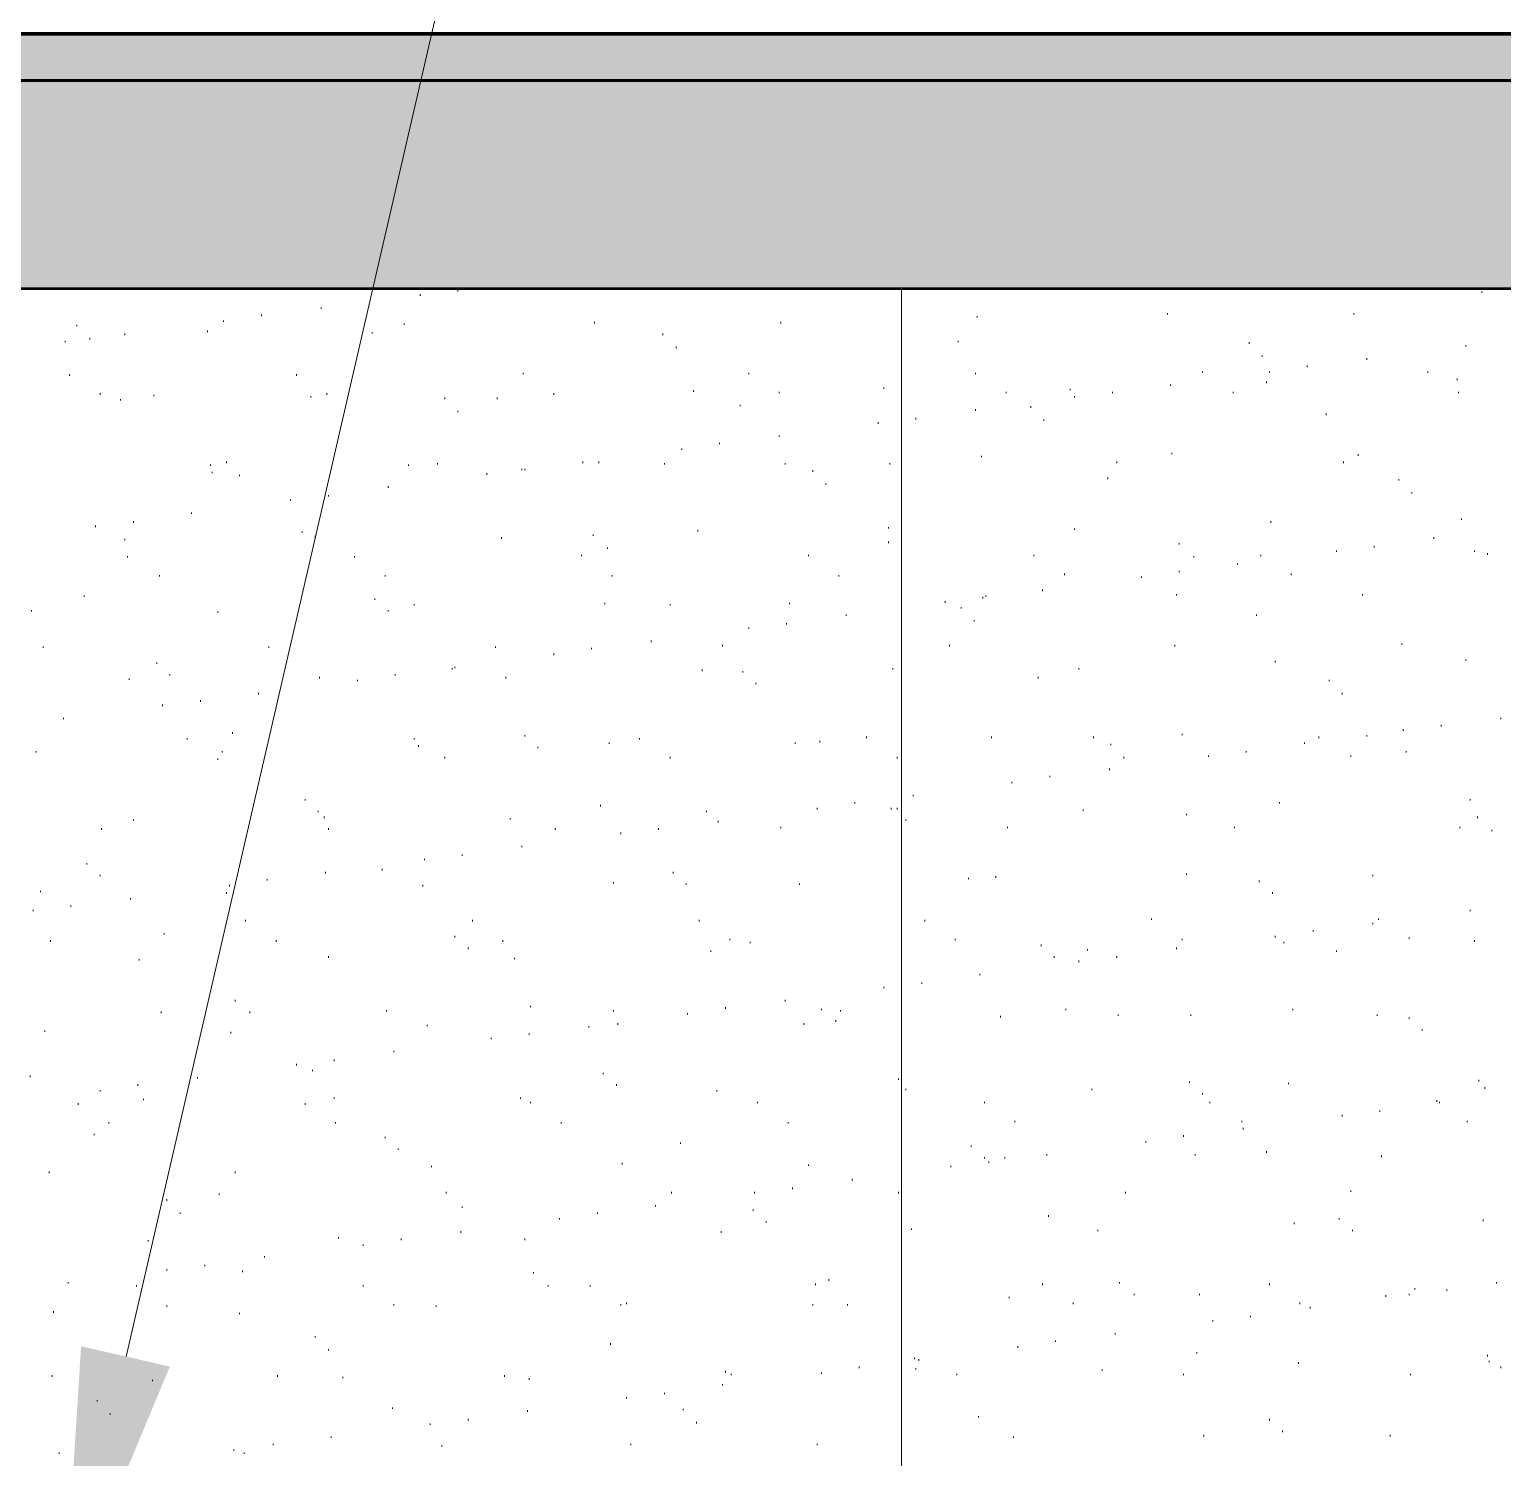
# Model space of a CAD drawing. Header units: inches. Extents: x 5 to 516, y -193 to 129.
# Drawn here: x 56.1 to 59.476, y -49.648 to -46.376 of the extents above; entities that cross this region are included whole.
import ezdxf

# ---------------------------------------------------------------- set-up
doc = ezdxf.new("R2010")
doc.units = ezdxf.units.IN
doc.header["$MEASUREMENT"] = 0
for name, color, linetype in [('Highlight', 210, 'Continuous'), ('PDF4_Geometry', 7, 'Continuous'), ('PDF4_Solid Fills', 7, 'Continuous')]:
    doc.layers.add(name, color=color, linetype=linetype)

msp = doc.modelspace()

# ---------------------------------------------------------------- hatches: boundary and pattern name
at = {"layer": 'PDF4_Solid Fills', "true_color": 0xb3b3b3, "transparency": 33554559}
for points in [[(48.845416, -46.4929831), (71.5387543, -46.4929831), (71.5387543, -46.5429787), (72.5987544, -46.5429787), (72.5987553, -46.4929831), (72.5987544, -46.4929787), (72.5987553, -46.3863164), (31.1987514, -46.3863164), (31.1987514, -46.5429787), (48.845416, -46.5429787)], [(52.2454178, -46.5429787), (66.0587522, -46.5429787), (66.0587522, -46.4929787), (48.8454203, -46.4929787), (48.8454203, -46.5429787)], [(48.8454203, -46.5429801), (48.8454203, -46.8129801), (48.8454203, -46.969646), (52.2454178, -46.969646), (66.0587522, -46.969646), (66.0587522, -46.8129801), (66.0587522, -46.5429801)]]:
    msp.add_hatch(color=253, dxfattribs=at).paths.add_polyline_path(points)

# ---------------------------------------------------------------- linework, layer by layer
at = {"layer": 'Highlight'}
msp.add_line((23.3720821, -46.4929787), (77.1258262, -46.4929787), dxfattribs=at)
at = {"layer": 'PDF4_Geometry', "lineweight": 15}
for points in [[(56.3220851, -49.416312), (57.6520852, -43.6596447), (58.2920852, -43.6596447)], [(56.9954182, -46.9863124), (56.9954182, -46.9829826)], [(57.0820881, -46.9763162), (57.0820881, -46.9729796)], [(58.0987508, -54.9496512), (58.0987508, -46.9696506)], [(59.4287544, -46.979646), (59.4287544, -46.9763162)], [(56.7687539, -47.0163146), (56.7687539, -47.0129779)], [(56.2087496, -47.0563129), (56.2087496, -47.0529831)], [(56.5454195, -47.0463167), (56.5454195, -47.0429801)], [(56.6320826, -47.0329839), (56.6320826, -47.0296473)], [(56.9587496, -47.0529831), (56.9587496, -47.0496465)], [(57.3954223, -47.0496465), (57.3954223, -47.0463167)], [(57.8220852, -47.0496465), (57.8220852, -47.0463167)], [(58.2720839, -47.0363137), (58.2720839, -47.0329839)], [(58.7087498, -47.0296473), (58.7087498, -47.0263107)], [(59.1354195, -47.0296473), (59.1354195, -47.0263107)], [(56.182084, -47.0929815), (56.182084, -47.0896449)], [(56.2387517, -47.0863151), (56.2387517, -47.0829785)], [(56.3187553, -47.0763121), (56.3187553, -47.0729823)], [(56.508751, -47.0696457), (56.508751, -47.0663159)], [(56.8854193, -47.0729823), (56.8854193, -47.0696457)], [(57.552086, -47.0763121), (57.552086, -47.0729823)], [(58.2287557, -47.0929815), (58.2287557, -47.0896449)], [(57.5820882, -47.1063143), (57.5820882, -47.1029777)], [(58.8954224, -47.0963113), (58.8954224, -47.0929815)], [(58.9254178, -47.1263135), (58.9254178, -47.1229837)], [(59.3920859, -47.1029777), (59.3920859, -47.0996479)], [(58.7887533, -47.162982), (58.7887533, -47.1596455)], [(58.9420872, -47.162982), (58.9420872, -47.1596455)], [(59.0287503, -47.1496492), (59.0287503, -47.1463127)], [(59.1654216, -47.1329798), (59.1654216, -47.1296501)], [(59.3054159, -47.162982), (59.3054159, -47.1596455)], [(56.1920869, -47.1696485), (56.1920869, -47.1663118)], [(56.7120862, -47.1696485), (56.7120862, -47.1663118)], [(57.2320854, -47.1663118), (57.2320854, -47.162982)], [(57.7487549, -47.1663118), (57.7487549, -47.162982)], [(58.2687541, -47.1663118), (58.2687541, -47.162982)], [(58.7154161, -47.1929774), (58.7154161, -47.1896476)], [(58.9354208, -47.186311), (58.9354208, -47.1829812)], [(59.3720867, -47.1796446), (59.3720867, -47.1763148)], [(56.2620875, -47.2129834), (56.2620875, -47.2096468)], [(56.3087523, -47.2263162), (56.3087523, -47.2229796)], [(56.3854192, -47.2163132), (56.3854192, -47.2129834)], [(56.7454182, -47.2196498), (56.7454182, -47.2163132)], [(56.7820868, -47.2129834), (56.7820868, -47.2096468)], [(57.052086, -47.2229796), (57.052086, -47.2196498)], [(57.1720879, -47.2229796), (57.1720879, -47.2196498)], [(57.302086, -47.2129834), (57.302086, -47.2096468)], [(57.6220866, -47.206317), (57.6220866, -47.2029804)], [(57.8187554, -47.2096468), (57.8187554, -47.206317)], [(58.0587524, -47.1996506), (58.0587524, -47.196314)], [(58.3387546, -47.2096468), (58.3387546, -47.206317)], [(58.4854221, -47.2029804), (58.4854221, -47.1996506)], [(58.4954183, -47.2196498), (58.4954183, -47.2163132)], [(58.5820883, -47.2096468), (58.5820883, -47.206317)], [(58.8587538, -47.2096468), (58.8587538, -47.206317)], [(59.3754165, -47.2096468), (59.3754165, -47.206317)], [(57.0820881, -47.2529818), (57.0820881, -47.2496452)], [(57.7287557, -47.239649), (57.7287557, -47.2363124)], [(58.2687541, -47.2496452), (58.2687541, -47.2463154)], [(58.3954224, -47.2429788), (58.3954224, -47.239649)], [(59.0720853, -47.2596482), (59.0720853, -47.2563116)], [(58.0454197, -47.2796474), (58.0454197, -47.2763107)], [(58.1320828, -47.2696444), (58.1320828, -47.2663146)], [(58.4254178, -47.272981), (58.4254178, -47.2696444)], [(57.6820841, -47.3263121), (57.6820841, -47.3229823)], [(57.8187554, -47.3096495), (57.8187554, -47.3063129)], [(57.5954209, -47.3396449), (57.5954209, -47.3363151)], [(58.2820869, -47.3563143), (58.2820869, -47.3529777)], [(58.7187528, -47.3496479), (58.7187528, -47.3463113)], [(59.1454225, -47.3529777), (59.1454225, -47.3496479)], [(56.5154174, -47.3763135), (56.5154174, -47.3729837)], [(56.5187539, -47.3929829), (56.5187539, -47.3896463)], [(56.5520859, -47.3696471), (56.5520859, -47.3663173)], [(56.5820881, -47.3996493), (56.5820881, -47.3963127)], [(56.9687526, -47.3763135), (56.9687526, -47.3729837)], [(57.0354166, -47.3729837), (57.0354166, -47.3696471)], [(57.1487521, -47.3963127), (57.1487521, -47.3929829)], [(57.2287556, -47.3863165), (57.2287556, -47.3829799)], [(57.235422, -47.3863165), (57.235422, -47.3829799)], [(57.3687499, -47.3696471), (57.3687499, -47.3663173)], [(57.4054185, -47.3696471), (57.4054185, -47.3663173)], [(57.5554158, -47.3729837), (57.5554158, -47.3696471)], [(57.8320882, -47.3729837), (57.8320882, -47.3696471)], [(57.8954224, -47.3896463), (57.8954224, -47.3863165)], [(58.0720852, -47.3729837), (58.0720852, -47.3696471)], [(58.5920845, -47.3696471), (58.5920845, -47.3663173)], [(59.1120837, -47.3696471), (59.1120837, -47.3663173)], [(56.9220878, -47.4263149), (56.9220878, -47.4229783)], [(57.9254178, -47.4196485), (57.9254178, -47.4163119)], [(58.5720852, -47.4063156), (58.5720852, -47.4029791)], [(59.238752, -47.4096455), (59.238752, -47.4063156)], [(56.6987534, -47.456317), (56.6987534, -47.4529804)], [(56.7854166, -47.446314), (56.7854166, -47.4429774)], [(59.2687541, -47.4396476), (59.2687541, -47.436311)], [(56.4720824, -47.4863124), (56.4720824, -47.4829826)], [(59.3820829, -47.4996452), (59.3820829, -47.4963154)], [(56.2520845, -47.5163146), (56.2520845, -47.512978)], [(56.3387545, -47.5063116), (56.3387545, -47.5029818)], [(56.725419, -47.5296474), (56.725419, -47.5263108)], [(57.6320827, -47.5263108), (57.6320827, -47.522981)], [(58.0687554, -47.5196444), (58.0687554, -47.5163146)], [(58.4954183, -47.522981), (58.4954183, -47.5196444)], [(58.945417, -47.5063116), (58.945417, -47.5029818)], [(56.3187553, -47.5463168), (56.3187553, -47.5429802)], [(56.7554212, -47.5396504), (56.7554212, -47.5363138)], [(57.1820841, -47.5429802), (57.1820841, -47.5396504)], [(57.3920857, -47.5363138), (57.3920857, -47.532984)], [(57.4254177, -47.5663159), (57.4254177, -47.5629794)], [(58.0687554, -47.5529832), (58.0687554, -47.5496465)], [(58.7354222, -47.5563129), (58.7354222, -47.5529832)], [(59.1820842, -47.5629794), (59.1820842, -47.5596495)], [(59.3187555, -47.5429802), (59.3187555, -47.5396504)], [(56.3254217, -47.5863152), (56.3254217, -47.5829785)], [(56.8454209, -47.5863152), (56.8454209, -47.5829785)], [(57.3654202, -47.5829785), (57.3654202, -47.5796487)], [(57.8854194, -47.5829785), (57.8854194, -47.5796487)], [(58.4020888, -47.5829785), (58.4020888, -47.5796487)], [(58.7687541, -47.5863152), (58.7687541, -47.5829785)], [(58.922088, -47.5829785), (58.922088, -47.5796487)], [(59.0954211, -47.5729823), (59.0954211, -47.5696458)], [(59.412085, -47.5729823), (59.412085, -47.5696458)], [(59.4420872, -47.5796487), (59.4420872, -47.5763122)], [(56.398752, -47.6296501), (56.398752, -47.6263135)], [(56.9154215, -47.6296501), (56.9154215, -47.6263135)], [(57.4354207, -47.6296501), (57.4354207, -47.6263135)], [(57.9554199, -47.6296501), (57.9554199, -47.6263135)], [(58.4720825, -47.6263135), (58.4720825, -47.6229837)], [(58.6487522, -47.6329799), (58.6487522, -47.6296501)], [(58.7354222, -47.6196471), (58.7354222, -47.6163173)], [(58.8687501, -47.6029777), (58.8687501, -47.5996479)], [(58.9920886, -47.6263135), (58.9920886, -47.6229837)], [(58.422088, -47.6629821), (58.422088, -47.6596455)], [(56.225419, -47.6763149), (56.225419, -47.6729783)], [(56.8920857, -47.6829813), (56.8920857, -47.6796447)], [(56.9820854, -47.6963141), (56.9820854, -47.6929774)], [(57.4187513, -47.6929774), (57.4187513, -47.6896477)], [(57.5687554, -47.6963141), (57.5687554, -47.6929774)], [(57.8420844, -47.6929774), (57.8420844, -47.6896477)], [(58.1987536, -47.6896477), (58.1987536, -47.6863111)], [(58.2354221, -47.7029804), (58.2354221, -47.6996507)], [(58.2854167, -47.6796447), (58.2854167, -47.6763149)], [(58.2920831, -47.6763149), (58.2920831, -47.6729783)], [(58.7287558, -47.6729783), (58.7287558, -47.6696485)], [(59.1554186, -47.6729783), (59.1554186, -47.6696485)], [(56.1054171, -47.7096468), (56.1054171, -47.7063171)], [(56.5320868, -47.7129834), (56.5320868, -47.7096468)], [(56.9220878, -47.7096468), (56.9220878, -47.7063171)], [(57.9720825, -47.7196498), (57.9720825, -47.7163132)], [(58.2654175, -47.7329826), (58.2654175, -47.7296461)], [(58.912085, -47.7196498), (58.912085, -47.7163132)], [(57.7487549, -47.7496452), (57.7487549, -47.7463154)], [(57.835418, -47.739649), (57.835418, -47.7363124)], [(56.1320826, -47.7929802), (56.1320826, -47.7896504)], [(56.648752, -47.7929802), (56.648752, -47.7896504)], [(57.1687512, -47.7929802), (57.1687512, -47.7896504)], [(57.3887491, -47.7963168), (57.3887491, -47.7929802)], [(57.5254204, -47.7796474), (57.5254204, -47.7763108)], [(57.6887505, -47.7896504), (57.6887505, -47.7863138)], [(58.2087497, -47.7896504), (58.2087497, -47.7863138)], [(58.7254192, -47.7896504), (58.7254192, -47.7863138)], [(59.2454184, -47.7863138), (59.2454184, -47.782984)], [(56.3920856, -47.8296487), (56.3920856, -47.8263122)], [(57.302086, -47.8096496), (57.302086, -47.806313)], [(58.95542, -47.8263122), (58.95542, -47.8229823)], [(59.3920859, -47.8229823), (59.3920859, -47.8196458)], [(56.3287515, -47.8663173), (56.3287515, -47.8629807)], [(56.4220878, -47.8563143), (56.4220878, -47.8529777)], [(56.7654174, -47.8629807), (56.7654174, -47.8596441)], [(56.8520873, -47.8696471), (56.8520873, -47.8663173)], [(56.9387505, -47.8563143), (56.9387505, -47.8529777)], [(57.0687554, -47.8429816), (57.0687554, -47.839645)], [(57.0754217, -47.839645), (57.0754217, -47.8363152)], [(57.192087, -47.8629807), (57.192087, -47.8596441)], [(57.6420857, -47.8463113), (57.6420857, -47.8429816)], [(57.7354221, -47.849648), (57.7354221, -47.8463113)], [(58.0787516, -47.8429816), (58.0787516, -47.839645)], [(58.412085, -47.8629807), (58.412085, -47.8596441)], [(58.5054213, -47.8429816), (58.5054213, -47.839645)], [(59.0787517, -47.8696471), (59.0787517, -47.8663173)], [(56.6254163, -47.8996493), (56.6254163, -47.8963127)], [(57.7654175, -47.8763135), (57.7654175, -47.8729837)], [(59.1087538, -47.8996493), (59.1087538, -47.8963127)], [(56.4054184, -47.9263149), (56.4054184, -47.9229783)], [(56.4920884, -47.9163119), (56.4920884, -47.9129821)], [(56.1787542, -47.9563171), (56.1787542, -47.9529805)], [(59.3354181, -47.9729796), (59.3354181, -47.9696499)], [(59.4720826, -47.9563171), (59.4720826, -47.9529805)], [(56.4620862, -48.0029819), (56.4620862, -47.9996452)], [(56.5654187, -47.989649), (56.5654187, -47.9863125)], [(56.9820854, -48.0029819), (56.9820854, -47.9996452)], [(57.235422, -47.9963154), (57.235422, -47.9929789)], [(57.4987548, -48.0029819), (57.4987548, -47.9996452)], [(58.018754, -47.9996452), (58.018754, -47.9963154)], [(58.3054158, -47.9996452), (58.3054158, -47.9963154)], [(58.5387533, -47.9996452), (58.5387533, -47.9963154)], [(58.7420885, -47.9929789), (58.7420885, -47.989649)], [(59.0554159, -47.9996452), (59.0554159, -47.9963154)], [(59.1654216, -47.9963154), (59.1654216, -47.9929789)], [(59.248755, -47.9829826), (59.248755, -47.9796461)], [(56.1154201, -48.032984), (56.1154201, -48.0296474)], [(56.5420829, -48.032984), (56.5420829, -48.0296474)], [(56.9920884, -48.0196444), (56.9920884, -48.0163146)], [(57.2654174, -48.022981), (57.2654174, -48.0196444)], [(57.4287543, -48.012978), (57.4287543, -48.0096482)], [(57.8554172, -48.012978), (57.8554172, -48.0096482)], [(57.9120849, -48.0096482), (57.9120849, -48.0063116)], [(58.5787516, -48.0163146), (58.5787516, -48.012978)], [(58.8887492, -48.032984), (58.8887492, -48.0296474)], [(59.022084, -48.012978), (59.022084, -48.0096482)], [(59.2554214, -48.032984), (59.2554214, -48.0296474)], [(56.5320868, -48.0496466), (56.5320868, -48.0463168)], [(57.052086, -48.0463168), (57.052086, -48.0429802)], [(57.5687554, -48.0463168), (57.5687554, -48.0429802)], [(58.0887546, -48.0463168), (58.0887546, -48.0429802)], [(58.5754219, -48.0729824), (58.5754219, -48.0696458)], [(58.8020861, -48.0429802), (58.8020861, -48.0396504)], [(59.1287531, -48.0429802), (59.1287531, -48.0396504)], [(58.3520874, -48.1029778), (58.3520874, -48.099648)], [(58.4387506, -48.089645), (58.4387506, -48.0863152)], [(58.1254164, -48.1329799), (58.1254164, -48.1296501)], [(56.7320854, -48.1429829), (56.7320854, -48.1396463)], [(56.7620875, -48.1696485), (56.7620875, -48.1663119)], [(57.4087551, -48.1563157), (57.4087551, -48.1529791)], [(57.6520887, -48.1696485), (57.6520887, -48.1663119)], [(57.9054185, -48.1629821), (57.9054185, -48.1596455)], [(57.9920885, -48.1496493), (57.9920885, -48.1463128)], [(58.0754218, -48.1629821), (58.0754218, -48.1596455)], [(58.0887546, -48.1629821), (58.0887546, -48.1596455)], [(58.5154175, -48.1663119), (58.5154175, -48.1629821)], [(58.7520847, -48.1763149), (58.7520847, -48.1729783)], [(58.9654162, -48.1496493), (58.9654162, -48.1463128)], [(59.4020889, -48.1429829), (59.4020889, -48.1396463)], [(56.2654173, -48.2096469), (56.2654173, -48.2063171)], [(56.3387545, -48.1896477), (56.3387545, -48.1863111)], [(56.7754203, -48.1829813), (56.7754203, -48.1796447)], [(56.7854166, -48.2096469), (56.7854166, -48.2063171)], [(57.2020833, -48.1863111), (57.2020833, -48.1829813)], [(57.3054158, -48.2096469), (57.3054158, -48.2063171)], [(57.542083, -48.2096469), (57.542083, -48.2063171)], [(57.6787543, -48.1929775), (57.6787543, -48.1896477)], [(57.8220852, -48.2063171), (57.8220852, -48.2029805)], [(58.1087538, -48.1896477), (58.1087538, -48.1863111)], [(58.3420845, -48.2063171), (58.3420845, -48.2029805)], [(58.8620837, -48.2063171), (58.8620837, -48.2029805)], [(59.3787531, -48.2063171), (59.3787531, -48.2029805)], [(59.4187514, -48.1829813), (59.4187514, -48.1796447)], [(57.4554199, -48.2196499), (57.4554199, -48.2163133)], [(59.4520834, -48.2129835), (59.4520834, -48.2096469)], [(57.0920844, -48.2696444), (57.0920844, -48.2663147)], [(57.2287556, -48.2496453), (57.2287556, -48.2463154)], [(56.2320853, -48.2896504), (56.2320853, -48.2863138)], [(56.7787502, -48.3096496), (56.7787502, -48.306313)], [(56.9087551, -48.3029832), (56.9087551, -48.2996466)], [(57.0054212, -48.2796474), (57.0054212, -48.2763108)], [(57.5754218, -48.3096496), (57.5754218, -48.306313)], [(56.2620875, -48.316316), (56.2620875, -48.3129794)], [(56.5587523, -48.339645), (56.5587523, -48.3363152)], [(56.6454223, -48.3263122), (56.6454223, -48.3229824)], [(57.0020846, -48.339645), (57.0020846, -48.3363152)], [(57.4387505, -48.3329786), (57.4387505, -48.3296488)], [(57.6054172, -48.3363152), (57.6054172, -48.3329786)], [(57.8654202, -48.3363152), (57.8654202, -48.3329786)], [(58.2520847, -48.3229824), (58.2520847, -48.3196458)], [(58.3154188, -48.3196458), (58.3154188, -48.316316)], [(58.7520847, -48.3129794), (58.7520847, -48.3096496)], [(58.9187514, -48.3296488), (58.9187514, -48.3263122)], [(59.1787544, -48.316316), (59.1787544, -48.3129794)], [(56.1254162, -48.3529778), (56.1254162, -48.349648)], [(56.3320881, -48.3696472), (56.3320881, -48.3663174)], [(56.5520859, -48.3563144), (56.5520859, -48.3529778)], [(58.9487536, -48.3563144), (58.9487536, -48.3529778)], [(56.1087536, -48.3963128), (56.1087536, -48.3929829)], [(56.1954168, -48.3863166), (56.1954168, -48.3829799)], [(59.4020889, -48.3963128), (59.4020889, -48.3929829)], [(56.5954209, -48.4196486), (56.5954209, -48.4163119)], [(57.1154201, -48.4196486), (57.1154201, -48.4163119)], [(57.6354193, -48.4196486), (57.6354193, -48.4163119)], [(58.1520888, -48.4196486), (58.1520888, -48.4163119)], [(58.672088, -48.4163119), (58.672088, -48.4129821)], [(59.0420831, -48.4429775), (59.0420831, -48.4396477)], [(59.1787544, -48.4263149), (59.1787544, -48.4229783)], [(59.1920872, -48.4163119), (59.1920872, -48.4129821)], [(56.148752, -48.4663133), (56.148752, -48.4629835)], [(56.408755, -48.4496507), (56.408755, -48.4463141)], [(56.6654214, -48.4663133), (56.6654214, -48.4629835)], [(57.0754217, -48.4563171), (57.0754217, -48.4529805)], [(57.1854206, -48.4663133), (57.1854206, -48.4629835)], [(57.7054199, -48.4629835), (57.7054199, -48.4596469)], [(57.7520846, -48.4696499), (57.7520846, -48.4663133)], [(58.2220825, -48.4629835), (58.2220825, -48.4596469)], [(58.4187513, -48.4763163), (58.4187513, -48.4729797)], [(58.7420885, -48.4629835), (58.7420885, -48.4596469)], [(58.95542, -48.4563171), (58.95542, -48.4529805)], [(58.9754192, -48.4696499), (58.9754192, -48.4663133)], [(59.2620877, -48.4596469), (59.2620877, -48.4563171)], [(59.412085, -48.4663133), (59.412085, -48.4629835)], [(56.3520872, -48.5096483), (56.3520872, -48.5063117)], [(56.7854166, -48.5029819), (56.7854166, -48.4996453)], [(57.1054171, -48.4829827), (57.1054171, -48.4796461)], [(57.2120863, -48.5063117), (57.2120863, -48.5029819)], [(57.6620849, -48.4896491), (57.6620849, -48.4863125)], [(58.0987508, -48.4829827), (58.0987508, -48.4796461)], [(58.4487536, -48.5029819), (58.4487536, -48.4996453)], [(58.5054213, -48.5129781), (58.5054213, -48.5096483)], [(58.5254205, -48.4863125), (58.5254205, -48.4829827)], [(58.5920845, -48.5029819), (58.5920845, -48.4996453)], [(58.7287558, -48.4829827), (58.7287558, -48.4796461)], [(59.0954211, -48.4896491), (59.0954211, -48.4863125)], [(58.2787503, -48.5429802), (58.2787503, -48.5396505)], [(58.0587524, -48.5729824), (58.0587524, -48.5696458)], [(58.1454224, -48.5629795), (58.1454224, -48.5596496)], [(56.5720851, -48.6029778), (56.5720851, -48.599648)], [(57.8320882, -48.6029778), (57.8320882, -48.599648)], [(56.4020886, -48.6296502), (56.4020886, -48.6263136)], [(56.6054171, -48.6296502), (56.6054171, -48.6263136)], [(56.9187512, -48.6263136), (56.9187512, -48.6229838)], [(57.2487548, -48.6163174), (57.2487548, -48.6129808)], [(57.4387505, -48.6263136), (57.4387505, -48.6229838)], [(57.6087537, -48.63298), (57.6087537, -48.6296502)], [(57.6954169, -48.6196472), (57.6954169, -48.6163174)], [(57.9154215, -48.6229838), (57.9154215, -48.6196472)], [(57.9587497, -48.6263136), (57.9587497, -48.6229838)], [(58.3254218, -48.6396464), (58.3254218, -48.6363166)], [(58.4754191, -48.6229838), (58.4754191, -48.6196472)], [(58.595421, -48.6363166), (58.595421, -48.63298)], [(58.7620877, -48.6363166), (58.7620877, -48.63298)], [(58.9954183, -48.6229838), (58.9954183, -48.6196472)], [(59.1887506, -48.6363166), (59.1887506, -48.63298)], [(59.2620877, -48.642983), (59.2620877, -48.6396464)], [(56.1354192, -48.6729784), (56.1354192, -48.6696486)], [(56.5620889, -48.676315), (56.5620889, -48.6729784)], [(57.0120876, -48.6596456), (57.0120876, -48.6563157)], [(57.2454182, -48.6796447), (57.2454182, -48.676315)], [(57.3820827, -48.6629821), (57.3820827, -48.6596456)], [(57.4487535, -48.6563157), (57.4487535, -48.6529792)], [(57.8754164, -48.6563157), (57.8754164, -48.6529792)], [(57.9487535, -48.6496494), (57.9487535, -48.6463128)], [(59.2920831, -48.6696486), (59.2920831, -48.666312)], [(57.1587551, -48.6896477), (57.1587551, -48.6863111)], [(56.7120862, -48.7496453), (56.7120862, -48.7463155)], [(56.7987493, -48.7396491), (56.7987493, -48.7363125)], [(56.9354206, -48.7196499), (56.9354206, -48.7163133)], [(56.1020872, -48.7763109), (56.1020872, -48.7729811)], [(56.485422, -48.7796475), (56.485422, -48.7763109)], [(56.7487548, -48.7629781), (56.7487548, -48.7596483)], [(57.4154215, -48.7696445), (57.4154215, -48.7663147)], [(58.0920844, -48.7829841), (58.0920844, -48.7796475)], [(56.2620875, -48.8096496), (56.2620875, -48.806313)], [(56.3487507, -48.7963169), (56.3487507, -48.7929803)], [(57.4454169, -48.7963169), (57.4454169, -48.7929803)], [(57.6754177, -48.8096496), (57.6754177, -48.806313)], [(58.1087538, -48.806313), (58.1087538, -48.8029833)], [(58.5354167, -48.806313), (58.5354167, -48.8029833)], [(58.7587512, -48.7896505), (58.7587512, -48.7863139)], [(58.7887533, -48.816316), (58.7887533, -48.8129795)], [(58.9854222, -48.7929803), (58.9854222, -48.7896505)], [(59.422088, -48.7863139), (59.422088, -48.7829841)], [(59.4354208, -48.8029833), (59.4354208, -48.7996466)], [(56.2120862, -48.839645), (56.2120862, -48.8363153)], [(56.3620835, -48.8296488), (56.3620835, -48.8263123)], [(56.7320854, -48.839645), (56.7320854, -48.8363153)], [(56.7987493, -48.8263123), (56.7987493, -48.8229824)], [(57.225419, -48.8263123), (57.225419, -48.8229824)], [(57.2487548, -48.8363153), (57.2487548, -48.8329786)], [(57.768754, -48.8363153), (57.768754, -48.8329786)], [(58.2887533, -48.8363153), (58.2887533, -48.8329786)], [(58.8054159, -48.8363153), (58.8054159, -48.8329786)], [(59.3254219, -48.8329786), (59.3254219, -48.8296488)], [(59.3320883, -48.8363153), (59.3320883, -48.8329786)], [(56.2820867, -48.88298), (56.2820867, -48.8796502)], [(56.8020859, -48.88298), (56.8020859, -48.8796502)], [(57.3187554, -48.88298), (57.3187554, -48.8796502)], [(57.8387546, -48.88298), (57.8387546, -48.8796502)], [(58.3587538, -48.8796502), (58.3587538, -48.8763136)], [(58.8787531, -48.8796502), (58.8787531, -48.8763136)], [(59.1087538, -48.8663174), (59.1087538, -48.8629808)], [(59.195417, -48.8563144), (59.195417, -48.8529778)], [(59.3954225, -48.8796502), (59.3954225, -48.8763136)], [(56.2487547, -48.9096456), (56.2487547, -48.9063158)], [(56.9154215, -48.916312), (56.9154215, -48.9129822)], [(58.7454183, -48.9129822), (58.7454183, -48.9096456)], [(58.8820828, -48.8963128), (58.8820828, -48.892983)], [(56.9454168, -48.9429775), (56.9454168, -48.9396478)], [(57.5920844, -48.9296448), (57.5920844, -48.926315)], [(58.2587511, -48.9363112), (58.2587511, -48.9329814)], [(58.6587552, -48.926315), (58.6587552, -48.9229784)], [(58.9354208, -48.9496508), (58.9354208, -48.9463142)], [(57.0220838, -48.9829827), (57.0220838, -48.9796462)], [(57.4587497, -48.9763163), (57.4587497, -48.9729797)], [(57.8854194, -48.9796462), (57.8854194, -48.9763163)], [(58.2120863, -48.9829827), (58.2120863, -48.9796462)], [(58.2887533, -48.9629835), (58.2887533, -48.9596469)], [(58.2987494, -48.9729797), (58.2987494, -48.9696499)], [(58.335418, -48.9629835), (58.335418, -48.9596469)], [(58.4320842, -48.9563172), (58.4320842, -48.9529805)], [(58.7720839, -48.9563172), (58.7720839, -48.9529805)], [(59.1987536, -48.9596469), (59.1987536, -48.9563172)], [(56.1454222, -48.9963155), (56.1454222, -48.9929789)], [(56.5720851, -48.9963155), (56.5720851, -48.9929789)], [(57.9854221, -49.0129781), (57.9854221, -49.0096483)], [(56.5354165, -49.0463169), (56.5354165, -49.0429803)], [(57.0554157, -49.0429803), (57.0554157, -49.0396505)], [(57.5720852, -49.0429803), (57.5720852, -49.0396505)], [(57.7620876, -49.0429803), (57.7620876, -49.0396505)], [(57.8487508, -49.0329841), (57.8487508, -49.0296475)], [(58.0920844, -49.0429803), (58.0920844, -49.0396505)], [(58.6120836, -49.0429803), (58.6120836, -49.0396505)], [(59.1287531, -49.0396505), (59.1287531, -49.0363139)], [(56.4154214, -49.0596497), (56.4154214, -49.0563131)], [(57.0920844, -49.0763123), (57.0920844, -49.0729824)], [(57.5354166, -49.0729824), (57.5354166, -49.0696459)], [(57.7587511, -49.0829787), (57.7587511, -49.0796488)], [(56.4454168, -49.0896451), (56.4454168, -49.0863153)], [(57.3154188, -49.1029778), (57.3154188, -49.0996481)], [(57.4020887, -49.0896451), (57.4020887, -49.0863153)], [(57.7887532, -49.1096442), (57.7887532, -49.1063144)], [(58.4354207, -49.0963114), (58.4354207, -49.0929817)], [(58.998755, -49.1129808), (58.998755, -49.1096442)], [(59.1020875, -49.1029778), (59.1020875, -49.0996481)], [(59.4320843, -49.1063144), (59.4320843, -49.1029778)], [(56.3720865, -49.1529792), (56.3720865, -49.1496494)], [(56.8087523, -49.1463128), (56.8087523, -49.142983)], [(56.9520832, -49.1496494), (56.9520832, -49.1463128)], [(57.0887545, -49.13298), (57.0887545, -49.1296502)], [(57.235422, -49.1496494), (57.235422, -49.1463128)], [(57.6854207, -49.13298), (57.6854207, -49.1296502)], [(58.1220866, -49.1263136), (58.1220866, -49.1229838)], [(58.5487495, -49.1296502), (58.5487495, -49.1263136)], [(59.1320828, -49.1296502), (59.1320828, -49.1263136)], [(56.8654201, -49.1629822), (56.8654201, -49.1596456)], [(56.4154214, -49.21965), (56.4154214, -49.2163133)], [(56.5020845, -49.209647), (56.5020845, -49.2063172)], [(56.5887545, -49.2229797), (56.5887545, -49.21965)], [(56.638749, -49.1896478), (56.638749, -49.1863112)], [(56.1887504, -49.2496453), (56.1887504, -49.2463155)], [(56.3454208, -49.2563117), (56.3454208, -49.252982)], [(56.8654201, -49.2563117), (56.8654201, -49.252982)], [(57.2554212, -49.2263163), (57.2554212, -49.2229797)], [(57.2887532, -49.2563117), (57.2887532, -49.252982)], [(57.3854193, -49.2563117), (57.3854193, -49.252982)], [(57.9020888, -49.252982), (57.9020888, -49.2496453)], [(57.9320841, -49.242979), (57.9320841, -49.2396491)], [(58.422088, -49.252982), (58.422088, -49.2496453)], [(58.5987509, -49.2496453), (58.5987509, -49.2463155)], [(58.9420872, -49.252982), (58.9420872, -49.2496453)], [(59.4620864, -49.2496453), (59.4620864, -49.2463155)], [(58.345421, -49.2829841), (58.345421, -49.2796475)], [(58.6320828, -49.2763109), (58.6320828, -49.2729811)], [(58.7820869, -49.2763109), (58.7820869, -49.2729811)], [(59.2087498, -49.2796475), (59.2087498, -49.2763109)], [(59.2620877, -49.2763109), (59.2620877, -49.2729811)], [(59.2754205, -49.2629781), (59.2754205, -49.2596483)], [(59.3487509, -49.2663147), (59.3487509, -49.2629781)], [(56.1554184, -49.3163161), (56.1554184, -49.3129795)], [(56.4154214, -49.3029833), (56.4154214, -49.2996467)], [(56.5820881, -49.3196459), (56.5820881, -49.3163161)], [(56.9354206, -49.2996467), (56.9354206, -49.2963169)], [(57.0320868, -49.3029833), (57.0320868, -49.2996467)], [(57.4554199, -49.2996467), (57.4554199, -49.2963169)], [(57.4687527, -49.2963169), (57.4687527, -49.2929803)], [(57.8954224, -49.2996467), (57.8954224, -49.2963169)], [(57.9754191, -49.2996467), (57.9754191, -49.2963169)], [(58.4920885, -49.2963169), (58.4920885, -49.2929803)], [(59.0120877, -49.2963169), (59.0120877, -49.2929803)], [(59.0354167, -49.3063131), (59.0354167, -49.3029833)], [(58.8120891, -49.3363153), (58.8120891, -49.3329787)], [(58.8987522, -49.3263123), (58.8987522, -49.3229825)], [(56.7554212, -49.3729839), (56.7554212, -49.3696472)], [(57.4320841, -49.3896464), (57.4320841, -49.3863166)], [(58.4520834, -49.38298), (58.4520834, -49.3796502)], [(58.5887546, -49.3663175), (58.5887546, -49.3629809)], [(56.7854166, -49.4029792), (56.7854166, -49.3996494)], [(58.0987508, -49.3963129), (58.0987508, -49.392983)], [(58.128753, -49.4229784), (58.128753, -49.4196486)], [(58.3654202, -49.3963129), (58.3654202, -49.392983)], [(58.7754205, -49.4096456), (58.7754205, -49.4063158)], [(59.4420872, -49.416312), (59.4420872, -49.4129822)], [(57.6954169, -49.4529806), (57.6954169, -49.4496508)], [(57.9154215, -49.4563172), (57.9154215, -49.4529806)], [(58.0020846, -49.4429776), (58.0020846, -49.4396478)], [(58.1320828, -49.4463142), (58.1320828, -49.4429776)], [(58.1387492, -49.426315), (58.1387492, -49.4229784)], [(58.5587525, -49.4496508), (58.5587525, -49.4463142)], [(59.0087512, -49.4329814), (59.0087512, -49.4296448)], [(59.445417, -49.4296448), (59.445417, -49.426315)], [(59.4720826, -49.4429776), (59.4720826, -49.4396478)], [(56.1520886, -49.4629836), (56.1520886, -49.459647)], [(56.3820826, -49.4729798), (56.3820826, -49.46965)], [(56.6687512, -49.4629836), (56.6687512, -49.459647)], [(56.8187553, -49.4663134), (56.8187553, -49.4629836)], [(57.1887505, -49.4629836), (57.1887505, -49.459647)], [(57.2454182, -49.46965), (57.2454182, -49.4663134)], [(57.6887505, -49.4829828), (57.6887505, -49.4796462)], [(57.7087497, -49.459647), (57.7087497, -49.4563172)], [(58.2254191, -49.459647), (58.2254191, -49.4563172)], [(58.7454183, -49.459647), (58.7454183, -49.4563172)], [(59.2654176, -49.459647), (59.2654176, -49.4563172)], [(56.2554211, -49.5196445), (56.2554211, -49.5163148)], [(57.4687527, -49.5129781), (57.4687527, -49.5096484)], [(57.5554158, -49.502982), (57.5554158, -49.4996454)], [(56.2854165, -49.5496467), (56.2854165, -49.5463169)], [(56.9320841, -49.5363139), (56.9320841, -49.5329841)], [(57.2420884, -49.5429803), (57.2420884, -49.5396505)], [(57.5987508, -49.5396505), (57.5987508, -49.5363139)], [(58.2754204, -49.5563131), (58.2754204, -49.5529833)], [(57.018754, -49.5729825), (57.018754, -49.5696459)], [(57.1054171, -49.5629795), (57.1054171, -49.5596497)], [(57.628753, -49.5696459), (57.628753, -49.5663161)], [(58.9420872, -49.5629795), (58.9420872, -49.5596497)], [(58.9720826, -49.5896451), (58.9720826, -49.5863153)], [(56.658755, -49.6196473), (56.658755, -49.6163175)], [(56.7920829, -49.6029779), (56.7920829, -49.5996481)], [(57.0454196, -49.6229839), (57.0454196, -49.6196473)], [(57.4787557, -49.6196473), (57.4787557, -49.6163175)], [(57.9054185, -49.6196473), (57.9054185, -49.6163175)], [(58.3554172, -49.6029779), (58.3554172, -49.5996481)], [(58.7920831, -49.5996481), (58.7920831, -49.5963115)], [(59.2187528, -49.5996481), (59.2187528, -49.5963115)], [(56.1687512, -49.6396464), (56.1687512, -49.6363167)], [(56.5687553, -49.63298), (56.5687553, -49.6296503)], [(56.5920843, -49.6396464), (56.5920843, -49.6363167)]]:
    msp.add_lwpolyline(points, dxfattribs=at)
at = {"layer": 'PDF4_Geometry', "lineweight": 70}
msp.add_lwpolyline([(26.5987483, -46.9696498), (26.5987483, -46.3863164), (72.598752, -46.3863164), (72.598752, -46.9696498)], dxfattribs=at)
at = {"layer": 'PDF4_Geometry', "lineweight": 50}
for points in [[(31.1987514, -46.4929787), (71.5387543, -46.4929787)], [(31.1987514, -46.4929787), (72.5987553, -46.4929787), (71.5387543, -46.4929787)], [(31.1987514, -46.4929787), (71.5387543, -46.4929787), (38.5354185, -46.4929787)], [(52.2454178, -46.4929787), (66.0587522, -46.4929787)], [(52.2454178, -46.4929787), (66.0587522, -46.4929787)], [(52.2454178, -46.4929787), (66.0587522, -46.4929787)], [(52.2454178, -46.4929787), (66.0587522, -46.4929787)], [(52.2454178, -46.4929787), (66.0587522, -46.4929787)], [(52.2454178, -46.4929787), (66.0587522, -46.4929787)], [(52.2454178, -46.4929787), (66.0587522, -46.4929787)], [(52.2454178, -46.4929787), (66.0587522, -46.4929787)], [(52.2454178, -46.4929787), (66.0587522, -46.4929787)], [(52.2454178, -46.4929787), (66.0587522, -46.4929787)], [(66.0587531, -46.4929787), (52.2454187, -46.4929787)]]:
    msp.add_lwpolyline(points, close=True, dxfattribs=at)
at = {"layer": 'PDF4_Geometry', "lineweight": 35}
for points in [[(56.475419, -46.4929787), (56.225419, -46.4929787)], [(56.8487507, -46.4929787), (56.5987507, -46.4929787)], [(57.225419, -46.4929787), (56.975419, -46.4929787)], [(57.5987508, -46.4929787), (57.3487507, -46.4929787)], [(57.9754191, -46.4929787), (57.7254191, -46.4929787)], [(58.3487508, -46.4929787), (58.0987508, -46.4929787)], [(58.7254192, -46.4929787), (58.4754191, -46.4929787)], [(59.0987509, -46.4929787), (58.8487509, -46.4929787)], [(59.4754192, -46.4929787), (59.2254192, -46.4929787)]]:
    msp.add_lwpolyline(points, dxfattribs=at)
at = {"layer": 'PDF4_Geometry', "lineweight": 50}
msp.add_lwpolyline([(26.5987483, -46.9696498), (72.598752, -46.9696498)], dxfattribs=at)
at = {"layer": 'PDF4_Geometry', "lineweight": 15}
msp.add_lwpolyline([(58.6087538, -48.0429802), (58.6087538, -48.0463168)], close=True, dxfattribs=at)
at = {"layer": 'PDF4_Solid Fills', "lineweight": 35, "transparency": 33554559}
msp.add_solid([(56.2187526, -49.392983), (56.1787526, -50.0229831), (56.4220859, -49.4396497)], dxfattribs=at)

doc.saveas('drawing.dxf')
